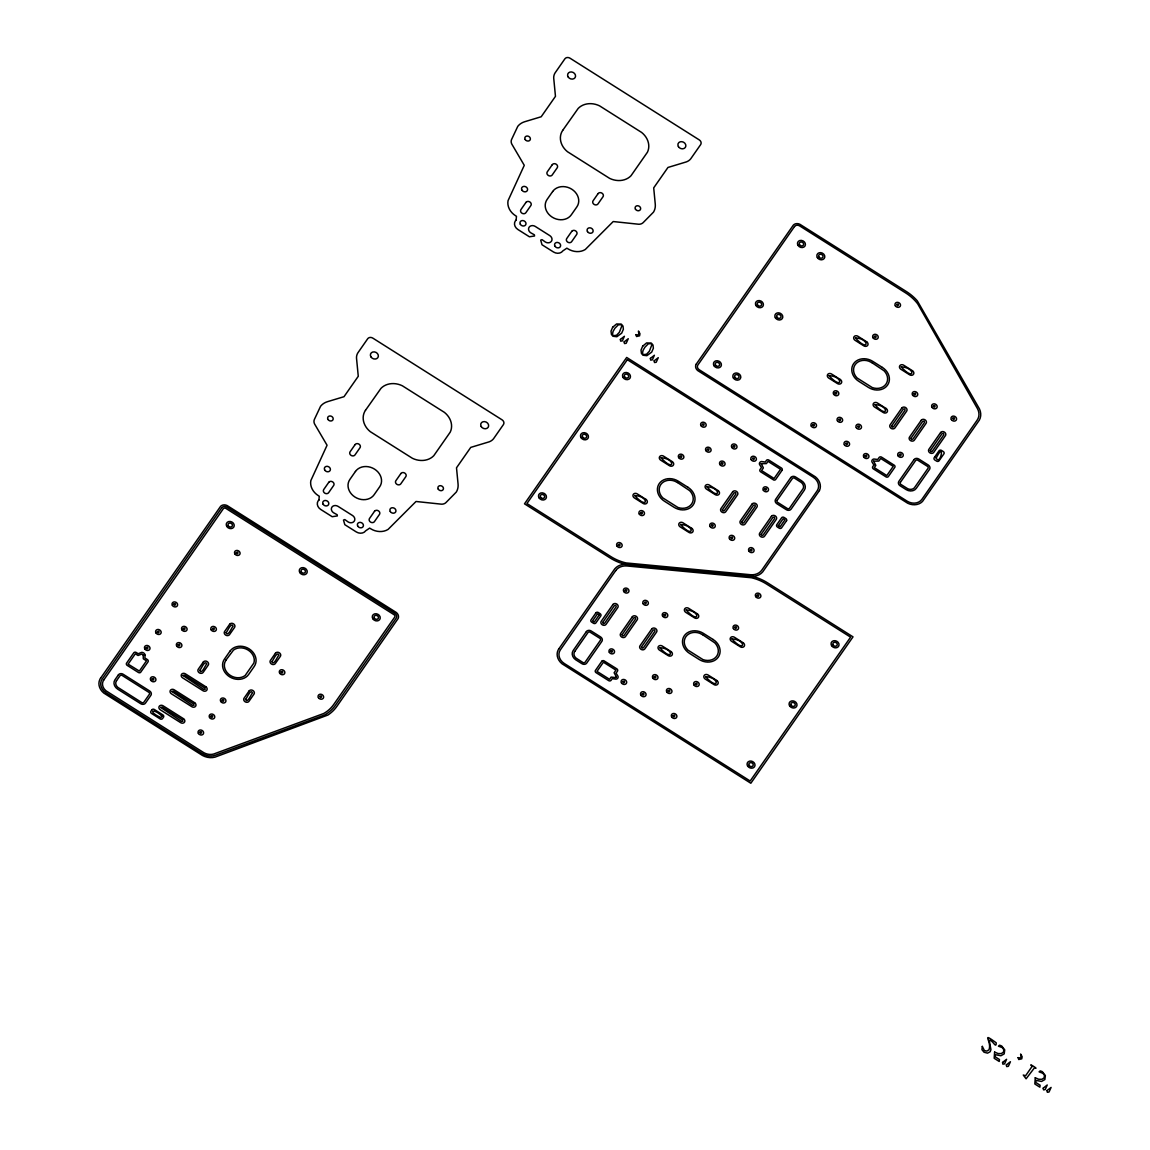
<?xml version="1.0" encoding="UTF-8"?>
<svg xmlns="http://www.w3.org/2000/svg" width="1150" height="1150" viewBox="0 0 1150 1150"><rect width="100%" height="100%" fill="white"/><g stroke="black" fill="none" stroke-linecap="round" stroke-linejoin="round"><path stroke-width="1.5" d="M621.848 325.824L619.376 332.264L616.558 335.268L613.381 335.685L612.49 334.363L613.036 331.488L614.862 328.296L618.312 324.832L620.971 324.674L621.848 325.824M651.849 344.799L649.376 351.224L646.559 354.229L643.382 354.646L642.491 353.323L643.037 350.448L644.863 347.271L648.312 343.807L650.972 343.634L651.849 344.799M994.621 1052.063L994.175 1058.288L999.235 1061.479L999.436 1059.509L995.196 1056.821L995.354 1054.679L1000.902 1055.758L1004.194 1053.889L1004.726 1049.849L1001.679 1045.983L999.594 1045.163L998.401 1046.169L1002.239 1047.592L1003.835 1049.706L1003.476 1052.135L1001.276 1053.587L998.027 1053.558L994.621 1052.063M1035.273 1077.751L1034.828 1083.99L1039.888 1087.181L1040.089 1085.212L1035.848 1082.524L1036.006 1080.382L1041.555 1081.446L1044.861 1079.577L1045.379 1075.552L1042.331 1071.671L1040.247 1070.866L1039.068 1071.858L1042.892 1073.295L1044.502 1075.408L1044.128 1077.837L1041.929 1079.289L1038.68 1079.261L1035.273 1077.751M982.316 1046.399L981.956 1049.677L984.055 1052.236L987.548 1053.141L990.193 1051.718L990.926 1049.634L989.216 1040.261C992.709 1039.614 996.231 1049.447 996.231 1042.82C980.202 1031.205 992.335 1041.354 988.971 1049.806L986.872 1051.1L984.414 1050.568L982.316 1046.399M635.921 334.65L636.554 336.519L639.572 335.829L639.975 333.716L638.451 331.027L638.897 335.024L635.921 334.65M1018.109 1057.655L1018.742 1059.524L1021.746 1058.834L1022.149 1056.721L1020.625 1054.033L1021.071 1058.043L1018.109 1057.655M318.938 500.063L318.205 500.768A7.087 5.98 25.7 0 0 320.735 509.464L332.206 516.709L337.353 515.919L337.18 514.74L333.586 512.756A4.6 3.881 25.7 0 1 331.933 507.107A4.6 3.881 25.7 0 1 338.043 506.359L352.576 515.545A4.6 3.881 25.7 0 1 354.229 521.194A4.6 3.881 25.7 0 1 348.119 521.942L344.799 519.556L343.491 520.073L344.813 524.688L356.284 531.933A7.087 5.98 25.7 0 0 365.7 530.783L369.668 528.109L370.616 528.712A15.755 13.297 25.7 0 0 388.096 529.402L416.012 501.486L441.427 504.174A6.771 5.707 25.7 0 0 446.027 502.507L456.291 492.071A17.336 14.634 25.7 0 0 458.074 484.15L456.507 467.806L470.753 447.393L487.945 442.204A12.42 10.479 25.7 0 0 493.522 438.768L503.427 424.566A3.867 3.263 25.7 0 0 502.047 419.822L372.83 338.129A3.867 3.263 25.7 0 0 367.684 338.761L357.794 352.964A12.42 10.479 25.7 0 0 356.615 359.188L358.268 376.28L344.008 396.692L327.563 401.652A17.336 14.634 25.7 0 0 320.577 406.281L314.439 419.319A6.771 5.707 25.7 0 0 314.597 424.005L327.06 445.251L310.845 480.571A15.755 13.297 25.7 0 0 318.306 495.636L319.254 496.239L318.938 500.063M516.134 220.124L515.401 220.829A7.087 5.98 25.7 0 0 517.931 229.526L529.417 236.785L534.549 235.98L534.391 234.816L530.783 232.818A4.6 3.881 25.7 0 1 529.144 227.168A4.6 3.881 25.7 0 1 535.239 226.421L549.786 235.621A4.6 3.881 25.7 0 1 551.425 241.256A4.6 3.881 25.7 0 1 545.33 242.003L541.995 239.617L540.701 240.134L542.009 244.749L553.495 251.994A7.087 5.98 25.7 0 0 562.896 250.858L566.864 248.17L567.827 248.774A15.755 13.297 25.7 0 0 585.307 249.478L613.209 221.548L638.638 224.236A6.771 5.707 25.7 0 0 643.224 222.568L653.502 212.132A17.336 14.634 25.7 0 0 655.27 204.211L653.703 187.867L667.963 167.454L685.141 162.265A12.42 10.479 25.7 0 0 690.719 158.829L700.637 144.627A3.867 3.263 25.7 0 0 699.243 139.883L570.026 58.204A3.867 3.263 25.7 0 0 564.894 58.823L554.99 73.039A12.42 10.479 25.7 0 0 553.826 79.264L555.464 96.341L541.204 116.754L524.759 121.713A17.336 14.634 25.7 0 0 517.773 126.342L511.635 139.38A6.771 5.707 25.7 0 0 511.793 144.066L524.271 165.327L508.056 200.646A15.755 13.297 25.7 0 0 515.502 215.697L516.465 216.301L516.134 220.124M143.232 655.026L143.29 658.792L146.467 660.848L139.351 671.082L128.124 664.125L135.326 653.789L138.043 655.486L141.968 654.005L143.232 655.026M145.029 655.227L144.914 658.001L147.315 659.511A1.912 1.624 25.7 0 1 148.005 661.868L140.559 672.419A1.912 1.624 25.7 0 1 138.302 672.419L127.075 665.304A1.912 1.624 25.7 0 1 126.486 663.262L133.874 652.683A1.912 1.624 25.7 0 1 136.074 652.409L138.187 653.746L141.507 652.409A2.875 2.429 25.7 0 1 144.929 654.566L145.029 655.227M146.266 647.608C147.444 651.231 149.299 645.509 146.266 647.608M157.421 631.637C158.599 635.246 160.454 629.524 157.421 631.637M152.159 678.931C153.353 682.554 155.207 676.832 152.159 678.931M173.851 604.081C175.044 607.689 176.899 601.967 173.851 604.081M160.713 707.451L181.441 721.337L182.922 721.223L182.447 719.871L162.294 707.135L160.713 707.451M178.149 644.733C179.343 648.356 181.197 642.634 178.149 644.733M171.868 691.481L192.596 705.352L194.077 705.238L193.603 703.901L173.449 691.15L171.868 691.481M183.339 628.504C184.532 632.126 186.386 626.405 183.339 628.504M183.022 675.496L203.737 689.367L205.232 689.267L204.757 687.916L184.604 675.179L183.022 675.496M199.712 670.436C201.653 675.194 205.534 664.686 206.756 663.967C204.829 659.209 200.948 669.717 199.712 670.436M212.621 628.59C213.814 632.198 215.668 626.477 212.621 628.59M199.856 732.162C201.049 735.784 202.903 730.063 199.856 732.162M211.011 716.177C212.189 719.799 214.044 714.078 211.011 716.177M236.325 552.604C237.518 556.226 239.373 550.505 236.325 552.604M226.061 632.687C227.987 637.445 231.869 626.951 233.105 626.218C231.179 621.474 227.298 631.968 226.061 632.687M222.194 700.163C223.373 703.786 225.228 698.064 222.194 700.163M245.511 699.387C247.437 704.145 251.318 693.637 252.554 692.918C250.628 688.16 246.747 698.654 245.511 699.387M271.86 661.638C273.786 666.396 277.668 655.888 278.904 655.169C276.978 650.411 273.096 660.919 271.86 661.638M281.103 671.859C282.282 675.481 284.136 669.76 281.103 671.859M319.873 696.368C321.051 699.991 322.906 694.269 319.873 696.368M602.686 622.466L603.405 623.645L604.598 623.286L616.199 606.668L615.868 605.317L614.431 605.547L602.686 622.466M618.413 544.712C619.606 548.334 621.46 542.613 618.413 544.712M610.779 651.044C611.973 654.666 613.827 648.945 610.779 651.044M634.771 495.549C648.039 510.744 649.678 496.326 634.771 495.549M625.226 590.238C626.419 593.86 628.274 588.139 625.226 590.238M622.078 634.714L622.783 635.893L623.99 635.533L635.591 618.93L635.26 617.564L633.822 617.809L622.078 634.714M616.328 676.775L615.595 677.551L611.096 677.091L609.543 679.305L596.994 671.384L603.419 662.213L615.926 670.134L614.129 672.779L616.328 676.775M640.723 512.756C641.916 516.364 643.77 510.643 640.723 512.756M622.926 681.605C624.105 685.227 625.959 679.506 622.926 681.605M661.121 457.801C674.389 473.009 676.027 458.577 661.121 457.801M644.604 602.485C645.797 606.107 647.651 600.386 644.604 602.485M641.456 646.976L642.174 648.154L643.382 647.795L654.968 631.178L654.652 629.826L653.2 630.056L641.456 646.976M642.304 693.852C643.497 697.475 645.351 691.754 642.304 693.852M680.124 456.306C681.317 459.928 683.158 454.207 680.124 456.306M654.235 676.761C655.428 680.383 657.283 674.662 654.235 676.761M664.039 614.776C665.232 618.398 667.086 612.677 664.039 614.776M659.841 647.709C673.109 662.918 674.748 648.485 659.841 647.709M680.57 524.486C693.838 539.695 695.477 525.262 680.57 524.486M702.434 424.35C703.613 427.973 705.467 422.251 702.434 424.35M668.222 690.661C669.401 694.269 671.255 688.548 668.222 690.661M707.351 449.334C708.544 452.956 710.398 447.235 707.351 449.334M686.191 609.96C699.459 625.169 701.083 610.736 686.191 609.96M673.138 715.645C674.331 719.268 676.186 713.546 673.138 715.645M706.919 486.738C720.188 501.946 721.826 487.514 706.919 486.738M711.519 525.219C712.712 528.842 714.567 523.121 711.519 525.219M721.323 463.234C722.516 466.857 724.371 461.136 721.323 463.234M695.448 683.689C696.627 687.312 698.481 681.591 695.448 683.689M722.387 509.809L723.106 510.988L724.313 510.629L735.899 494.011L735.583 492.66L734.131 492.904L722.387 509.809M733.254 446.143C734.447 449.765 736.302 444.044 733.254 446.143M705.626 676.66C718.894 691.869 720.533 677.436 705.626 676.66M730.954 537.51C732.148 541.133 734.002 535.411 730.954 537.51M741.779 522.057L742.497 523.236L743.691 522.876L755.291 506.273L754.961 504.908L753.523 505.152L741.779 522.057M752.646 458.39C753.825 462.012 755.679 456.291 752.646 458.39M731.975 638.911C745.243 654.12 746.882 639.688 731.975 638.911M734.836 627.253C736.029 630.861 737.883 625.14 734.836 627.253M761.214 463.68L763.384 467.906L761.573 470.566L774.094 478.472L780.519 469.301L767.999 461.366L766.417 463.594L761.214 463.68M750.346 549.758C751.525 553.38 753.379 547.659 750.346 549.758M764.779 488.951C765.972 492.574 767.826 486.853 764.779 488.951M761.171 534.319L761.875 535.497L763.083 535.138L774.669 518.521L774.352 517.169L772.901 517.399L761.171 534.319M757.146 595.283C758.339 598.906 760.193 593.184 757.146 595.283M812.762 424.853C813.956 428.476 815.81 422.754 812.762 424.853M829.136 375.676C842.404 390.885 844.028 376.452 829.136 375.676M835.072 392.897C836.266 396.52 838.12 390.799 835.072 392.897M838.882 419.491C840.061 423.099 841.915 417.378 838.882 419.491M855.485 337.928C868.739 353.136 870.378 338.704 855.485 337.928M845.825 443.454C847.004 447.062 848.858 441.341 845.825 443.454M857.756 426.363C858.935 429.985 860.789 424.264 857.756 426.363M874.46 336.461C875.653 340.084 877.508 334.363 874.46 336.461M865.202 455.702C866.396 459.324 868.25 453.603 865.202 455.702M874.92 404.628C888.188 419.822 889.827 405.404 874.92 404.628M896.77 304.506C897.963 308.114 899.818 302.393 896.77 304.506M873.655 461.164L875.84 465.391L874.302 467.647L886.808 475.554L893.234 466.368L880.713 458.462L878.844 461.064L873.655 461.164M891.566 426.018L892.285 427.196L893.478 426.837L905.079 410.219L904.748 408.868L903.311 409.113L891.566 426.018M901.269 366.879C914.538 382.088 916.176 367.655 901.269 366.879M899.516 454.509C900.709 458.117 902.563 452.41 899.516 454.509M913.991 393.717C915.184 397.339 917.039 391.618 913.991 393.717M910.958 438.265L911.663 439.458L912.87 439.099L924.456 422.481L924.14 421.116L922.688 421.36L910.958 438.265M933.426 406.007C934.619 409.63 936.474 403.909 933.426 406.007M930.336 450.527L931.054 451.706L932.247 451.346L943.848 434.729L943.518 433.378L942.08 433.622L930.336 450.527M952.818 418.255C954.011 421.878 955.866 416.156 952.818 418.255M624.177 341.866L624.508 343.562L626.189 343.304L628.259 338.718L624.177 341.866M654.178 360.827L654.508 362.537L656.19 362.279L658.26 357.679L654.178 360.827M1006.351 1064.871L1006.696 1066.582L1008.363 1066.323L1010.433 1061.737L1006.351 1064.871M1047.003 1090.574L1047.348 1092.284L1049.03 1092.026L1051.086 1087.426L1047.003 1090.574M620.382 339.451L620.669 341.147L622.38 340.889L624.393 336.274L620.382 339.451M650.383 358.412L650.67 360.108L652.381 359.849L654.393 355.249L650.383 358.412M1002.556 1062.456L1002.857 1064.152L1004.554 1063.894L1006.581 1059.294L1002.556 1062.456M1043.223 1088.159L1043.51 1089.855L1045.206 1089.596L1047.233 1084.982L1043.223 1088.159M161.978 716.163L160.986 717.6C147.214 711.591 152.763 707.264 161.978 716.163M612.677 327.232L611.009 331.114L611.455 334.478L612.993 336.26L616.86 336.734L621.676 333.169L623.372 329.288L622.998 326.097L621.316 324.113L616.587 323.955L612.677 327.232M642.678 346.193L641.01 350.074L641.456 353.438L643.008 355.221L646.861 355.695L651.676 352.144L653.372 348.249L652.999 345.058L651.331 343.088L646.587 342.916L642.678 346.193M226.018 660.028L224.753 662.601A12.535 10.58 25.7 0 0 230.46 675.51A12.535 10.58 25.7 0 0 245.166 675.496L253.891 663.004A12.535 10.58 25.7 0 0 248.184 650.095A12.535 10.58 25.7 0 0 233.479 650.109L226.018 660.028M599.222 614.962L594.349 621.949L592.595 620.871L597.454 613.856L599.222 614.962M778.363 525.607L780.059 526.829L784.932 519.843L783.164 518.736L778.363 525.607M1031.981 1066.568L1025.599 1075.739L1023.27 1075.034L1026.087 1078.801L1034.554 1067.717C1040.204 1070.305 1027.065 1062.025 1031.809 1065.978L1031.981 1066.568M100.567 678.212L99.863 679.406A12.938 10.925 25.7 0 0 103.845 693.091L202.515 755.492A15.64 13.211 25.7 0 0 215.064 757.117L327.908 715.041A43.283 36.541 25.7 0 0 336.792 706.474L398.116 618.542A5.692 4.816 25.7 0 0 396.348 612.519L227.111 505.54A5.692 4.816 25.7 0 0 220.599 506.331L100.567 678.212M103.701 680.081L103.155 681.001A9.286 7.834 25.7 0 0 106.016 690.819L204.01 752.804A11.989 10.12 25.7 0 0 213.641 754.041L323.668 713.518A39.474 33.336 25.7 0 0 333.73 704.476L394.824 616.946A2.041 1.725 25.7 0 0 394.191 614.79L225.745 508.314A2.041 1.725 25.7 0 0 223.416 508.602L103.701 680.081M116.524 680.714L116.164 681.317A5.822 4.916 25.7 0 0 117.961 687.456L141.766 702.549A1.782 1.495 25.7 0 0 143.793 702.291L149.428 694.226A1.782 1.495 25.7 0 0 148.882 692.343L122.101 675.424A1.782 1.495 25.7 0 0 120.074 675.668L116.524 680.714M365.484 410.306L364.536 411.916A18.702 15.798 25.7 0 0 370.3 431.681L412.404 458.289A18.702 15.798 25.7 0 0 433.794 455.688L450.211 432.17A18.702 15.798 25.7 0 0 444.446 412.39L402.342 385.782A18.702 15.798 25.7 0 0 380.952 388.384L365.484 410.306M562.695 130.367L561.746 131.977A18.702 15.798 25.7 0 0 567.511 151.743L609.615 178.365A18.702 15.798 25.7 0 0 631.005 175.749L647.421 152.231A18.702 15.798 25.7 0 0 641.657 132.466L599.553 105.843A18.702 15.798 25.7 0 0 578.163 108.459L562.695 130.367M696.296 364.076L695.994 364.579A5.692 4.816 25.7 0 0 697.748 370.602L907.709 503.254A12.938 10.925 25.7 0 0 922.501 501.443L979.326 420.138A15.64 13.211 25.7 0 0 979.469 408.94L917.326 300.869A43.283 36.541 25.7 0 0 906.559 291.654L799.883 224.279A5.692 4.816 25.7 0 0 793.371 225.069L696.296 364.076M558.785 648.945L558.081 650.138A12.938 10.925 25.7 0 0 562.077 663.823L750.835 783.251L853.012 636.856L767.481 582.791A43.398 36.642 25.7 0 0 751.525 576.179L625.6 564.305A15.64 13.211 25.7 0 0 614.819 568.776L558.785 648.945M574.741 651.461L574.382 652.05A5.822 4.916 25.7 0 0 576.179 658.202L582.992 662.544A1.782 1.495 25.7 0 0 585.034 662.299L600.444 640.219A1.782 1.495 25.7 0 0 599.898 638.336L590.094 632.155A1.782 1.495 25.7 0 0 588.067 632.399L574.741 651.461M777.199 500.264L777.069 500.466A1.782 1.495 25.7 0 0 777.616 502.349L787.405 508.544A1.782 1.495 25.7 0 0 789.446 508.286L803.117 488.635A5.822 4.916 25.7 0 0 801.334 482.497L794.506 478.141A1.782 1.495 25.7 0 0 792.479 478.4L777.199 500.264M819.432 490.547L762.694 571.924A15.64 13.211 25.7 0 1 751.899 576.38L625.988 564.521A43.398 36.642 25.7 0 1 610.032 557.894L524.501 503.829L626.678 357.449L815.436 476.862A12.938 10.925 25.7 0 1 819.432 490.547M900.407 482.31L900.292 482.526A1.782 1.495 25.7 0 0 900.838 484.394L907.681 488.692A5.822 4.916 25.7 0 0 914.336 487.887L928.064 468.266A1.782 1.495 25.7 0 0 927.518 466.382L917.729 460.201A1.782 1.495 25.7 0 0 915.688 460.446L900.407 482.31M934.648 457.111L934.116 457.887A1.912 1.624 25.7 0 0 934.706 459.914L936.761 461.207A1.912 1.624 25.7 0 0 938.946 460.934L944.021 453.675A1.912 1.624 25.7 0 0 943.431 451.648L941.606 450.469A1.912 1.624 25.7 0 0 939.047 450.771L934.648 457.111M936.186 458.074C940.398 466.627 945.487 439.53 936.186 458.074M601.809 661.279L595.355 670.551A1.912 1.624 25.7 0 0 595.944 672.577L608.796 680.699A1.912 1.624 25.7 0 0 610.981 680.426L612.202 678.687L616.055 679.147A2.875 2.429 25.7 0 0 618.024 676.329L616.084 673.138L617.464 671.169A1.912 1.624 25.7 0 0 616.774 668.811L603.908 660.747A1.912 1.624 25.7 0 0 601.809 661.279M782.158 470.149L775.704 479.421A1.912 1.624 25.7 0 1 773.605 479.952L760.725 471.874A1.912 1.624 25.7 0 1 760.049 469.516L761.415 467.547L759.489 464.356A2.875 2.429 25.7 0 1 761.458 461.538L765.296 462.012L766.518 460.259A1.912 1.624 25.7 0 1 768.717 460L781.554 468.107A1.912 1.624 25.7 0 1 782.158 470.149M873.871 465.031L872.663 466.785A1.912 1.624 25.7 0 0 873.253 468.812L886.089 476.934A1.912 1.624 25.7 0 0 888.289 476.661L894.772 467.403A1.912 1.624 25.7 0 0 894.47 465.362L881.662 457.197A1.912 1.624 25.7 0 0 879.117 457.513L877.738 459.482L873.899 459.022A2.875 2.429 25.7 0 0 871.93 461.84L873.871 465.031M221.734 507.797L102.134 679.147A11.112 9.387 25.7 0 0 106.102 692.789L202.242 753.566A13.814 11.672 25.7 0 0 215.381 755.248L324.659 714.955A41.443 34.989 25.7 0 0 335.268 705.482L396.247 618.111A3.867 3.263 25.7 0 0 394.867 613.367L226.866 507.164A3.867 3.263 25.7 0 0 221.734 507.797M118.407 674.849L114.957 679.779A7.648 6.454 25.7 0 0 117.688 689.166L140.674 703.699A3.608 3.048 25.7 0 0 145.461 703.124L150.88 695.362A3.608 3.048 25.7 0 0 149.586 690.934L123.194 674.259A3.608 3.048 25.7 0 0 118.407 674.849M152.016 709.679L150.837 711.376A1.912 1.624 25.7 0 0 151.426 713.402L160.238 718.98A1.912 1.624 25.7 0 0 162.438 718.707L163.516 717.197A1.912 1.624 25.7 0 0 162.826 714.84L154.215 709.421A1.912 1.624 25.7 0 0 152.016 709.679M203.291 662.055L198.26 669.242A2.918 2.473 25.7 0 0 199.309 672.822A2.918 2.473 25.7 0 0 203.191 672.362L208.208 665.16A2.918 2.473 25.7 0 0 207.158 661.581A2.918 2.473 25.7 0 0 203.291 662.055M229.626 624.306L224.609 631.494A2.918 2.473 25.7 0 0 225.659 635.087A2.918 2.473 25.7 0 0 229.54 634.613L234.557 627.411A2.918 2.473 25.7 0 0 233.507 623.832A2.918 2.473 25.7 0 0 229.626 624.306M328.742 482.353L323.725 489.555A2.918 2.473 25.7 0 0 324.76 493.134A2.918 2.473 25.7 0 0 328.641 492.66L333.658 485.473A2.918 2.473 25.7 0 0 332.623 481.879A2.918 2.473 25.7 0 0 328.742 482.353M355.091 444.619L350.074 451.806A2.918 2.473 25.7 0 0 351.109 455.386A2.918 2.473 25.7 0 0 354.991 454.911L360.007 447.724A2.918 2.473 25.7 0 0 358.973 444.144A2.918 2.473 25.7 0 0 355.091 444.619M525.938 202.429L520.921 209.616A2.918 2.473 25.7 0 0 521.971 213.196A2.918 2.473 25.7 0 0 525.852 212.721L530.869 205.534A2.918 2.473 25.7 0 0 529.819 201.954A2.918 2.473 25.7 0 0 525.938 202.429M552.288 164.68L547.271 171.868A2.918 2.473 25.7 0 0 548.32 175.447A2.918 2.473 25.7 0 0 552.201 174.987L557.218 167.785A2.918 2.473 25.7 0 0 556.169 164.206A2.918 2.473 25.7 0 0 552.288 164.68M230 651.144L224.423 659.137A14.375 12.132 25.7 0 0 229.569 676.789A14.375 12.132 25.7 0 0 248.644 674.461L254.222 666.468A14.375 12.132 25.7 0 0 249.076 648.816A14.375 12.132 25.7 0 0 230 651.144M355.451 471.457L349.873 479.449A14.375 12.132 25.7 0 0 355.019 497.088A14.375 12.132 25.7 0 0 374.109 494.759L379.687 486.781A14.375 12.132 25.7 0 0 374.541 469.128A14.375 12.132 25.7 0 0 355.451 471.457M552.647 191.518L547.069 199.511A14.375 12.132 25.7 0 0 552.216 217.163A14.375 12.132 25.7 0 0 571.306 214.834L576.883 206.842A14.375 12.132 25.7 0 0 571.737 189.189A14.375 12.132 25.7 0 0 552.647 191.518M249.076 690.992L244.059 698.194A2.918 2.473 25.7 0 0 245.108 701.773A2.918 2.473 25.7 0 0 248.989 701.299L254.006 694.111A2.918 2.473 25.7 0 0 252.957 690.532A2.918 2.473 25.7 0 0 249.076 690.992M275.425 653.258L270.408 660.445A2.918 2.473 25.7 0 0 271.457 664.024A2.918 2.473 25.7 0 0 275.324 663.55L280.356 656.363A2.918 2.473 25.7 0 0 279.306 652.783A2.918 2.473 25.7 0 0 275.425 653.258M374.526 511.304L369.509 518.492A2.918 2.473 25.7 0 0 370.559 522.086A2.918 2.473 25.7 0 0 374.44 521.611L379.457 514.424A2.918 2.473 25.7 0 0 378.408 510.83A2.918 2.473 25.7 0 0 374.526 511.304M400.876 473.556L395.859 480.743A2.918 2.473 25.7 0 0 396.908 484.337A2.918 2.473 25.7 0 0 400.789 483.863L405.806 476.675A2.918 2.473 25.7 0 0 404.757 473.081A2.918 2.473 25.7 0 0 400.876 473.556M571.737 231.366L566.72 238.568A2.918 2.473 25.7 0 0 567.755 242.147A2.918 2.473 25.7 0 0 571.636 241.673L576.653 234.485A2.918 2.473 25.7 0 0 575.618 230.891A2.918 2.473 25.7 0 0 571.737 231.366M598.086 193.617L593.069 200.819A2.918 2.473 25.7 0 0 594.104 204.398A2.918 2.473 25.7 0 0 597.986 203.924L603.003 196.736A2.918 2.473 25.7 0 0 601.967 193.157A2.918 2.473 25.7 0 0 598.086 193.617M627.339 359.691L526.93 503.527L610.894 556.614A41.443 34.989 25.7 0 0 626.103 562.939L750.562 574.727A13.814 11.672 25.7 0 0 761.846 570.055L817.161 490.806A11.112 9.387 25.7 0 0 813.179 477.164L627.339 359.691M794.506 226.536L697.863 365.01A3.867 3.263 25.7 0 0 699.243 369.754L907.12 501.156A11.112 9.387 25.7 0 0 921.883 499.359L977.184 420.109A13.814 11.672 25.7 0 0 977.342 408.408L917.671 303.801A41.443 34.989 25.7 0 0 905.639 292.905L799.652 225.903A3.867 3.263 25.7 0 0 794.506 226.536M615.667 570.644L560.352 649.879A11.112 9.387 25.7 0 0 564.334 663.521L750.174 781.008L850.583 637.158L766.619 584.085A41.443 34.989 25.7 0 0 751.41 577.746L626.937 565.973A13.814 11.672 25.7 0 0 615.667 570.644M596.016 612.734L590.942 620.008A1.912 1.624 25.7 0 0 591.531 622.035L593.587 623.329A1.912 1.624 25.7 0 0 595.786 623.07L600.746 615.983A1.912 1.624 25.7 0 0 600.056 613.626L598.216 612.476A1.912 1.624 25.7 0 0 596.016 612.734M586.399 631.58L573.174 650.526A7.648 6.454 25.7 0 0 575.906 659.913L581.914 663.694A3.608 3.048 25.7 0 0 586.701 663.119L601.881 641.355A3.608 3.048 25.7 0 0 600.587 636.928L591.186 630.991A3.608 3.048 25.7 0 0 586.399 631.58M612.95 604.497L601.234 621.273A2.875 2.429 25.7 0 0 602.269 624.809A2.875 2.429 25.7 0 0 606.079 624.335L617.794 607.559A2.875 2.429 25.7 0 0 616.759 604.038A2.875 2.429 25.7 0 0 612.95 604.497M632.342 616.745L620.626 633.535A2.875 2.429 25.7 0 0 621.647 637.057A2.875 2.429 25.7 0 0 625.471 636.597L637.186 619.821A2.875 2.429 25.7 0 0 636.151 616.285A2.875 2.429 25.7 0 0 632.342 616.745M732.651 491.841L720.935 508.616A2.875 2.429 25.7 0 0 721.97 512.152A2.875 2.429 25.7 0 0 725.794 511.678L737.495 494.902A2.875 2.429 25.7 0 0 736.474 491.381A2.875 2.429 25.7 0 0 732.651 491.841M651.719 629.007L640.004 645.783A2.875 2.429 25.7 0 0 641.039 649.319A2.875 2.429 25.7 0 0 644.863 648.844L656.564 632.069A2.875 2.429 25.7 0 0 655.543 628.547A2.875 2.429 25.7 0 0 651.719 629.007M752.042 504.103L740.327 520.878A2.875 2.429 25.7 0 0 741.362 524.4A2.875 2.429 25.7 0 0 745.171 523.94L756.887 507.164A2.875 2.429 25.7 0 0 755.852 503.628A2.875 2.429 25.7 0 0 752.042 504.103M790.812 477.566L775.632 499.33A3.608 3.048 25.7 0 0 776.911 503.757L786.327 509.694A3.608 3.048 25.7 0 0 791.114 509.119L804.339 490.173A7.648 6.454 25.7 0 0 801.593 480.786L795.599 476.991A3.608 3.048 25.7 0 0 790.812 477.566M771.42 516.35L759.719 533.126A2.875 2.429 25.7 0 0 760.739 536.662A2.875 2.429 25.7 0 0 764.563 536.188L776.264 519.412A2.875 2.429 25.7 0 0 775.244 515.89A2.875 2.429 25.7 0 0 771.42 516.35M786.571 520.677L781.497 527.951A1.912 1.624 25.7 0 1 779.298 528.224L777.443 527.059A1.912 1.624 25.7 0 1 776.768 524.716L781.727 517.629A1.912 1.624 25.7 0 1 783.926 517.356L785.967 518.65A1.912 1.624 25.7 0 1 786.571 520.677M901.83 408.049L890.114 424.824A2.875 2.429 25.7 0 0 891.149 428.361A2.875 2.429 25.7 0 0 894.959 427.901L906.674 411.111A2.875 2.429 25.7 0 0 905.639 407.589A2.875 2.429 25.7 0 0 901.83 408.049M921.208 420.311L909.506 437.086A2.875 2.429 25.7 0 0 910.527 440.608A2.875 2.429 25.7 0 0 914.351 440.148L926.052 423.372A2.875 2.429 25.7 0 0 925.031 419.836A2.875 2.429 25.7 0 0 921.208 420.311M914.02 459.626L898.84 481.376A3.608 3.048 25.7 0 0 900.134 485.803L906.128 489.598A7.648 6.454 25.7 0 0 916.277 488.362L929.516 469.416A3.608 3.048 25.7 0 0 928.223 464.988L918.821 459.037A3.608 3.048 25.7 0 0 914.02 459.626M940.599 432.558L928.884 449.334A2.875 2.429 25.7 0 0 929.919 452.87A2.875 2.429 25.7 0 0 933.728 452.396L945.444 435.62A2.875 2.429 25.7 0 0 944.409 432.098A2.875 2.429 25.7 0 0 940.599 432.558M871.916 362.667L868.868 361.172A12.535 10.58 25.7 0 0 855.169 364.636A12.535 10.58 25.7 0 0 857.124 378.005L872.289 387.579A12.535 10.58 25.7 0 0 885.989 384.114A12.535 10.58 25.7 0 0 884.034 370.76L871.916 362.667M677.551 482.54L674.504 481.059A12.535 10.58 25.7 0 0 660.804 484.524A12.535 10.58 25.7 0 0 662.759 497.878L677.925 507.466A12.535 10.58 25.7 0 0 691.624 504.002A12.535 10.58 25.7 0 0 689.655 490.647L677.551 482.54M702.636 634.714L699.588 633.219A12.535 10.58 25.7 0 0 685.889 636.683A12.535 10.58 25.7 0 0 687.844 650.052L703.009 659.626A12.535 10.58 25.7 0 0 716.709 656.161A12.535 10.58 25.7 0 0 714.754 642.807L702.636 634.714M866.64 341.78L857.914 336.26A2.918 2.473 25.7 0 0 854.033 336.734A2.918 2.473 25.7 0 0 855.083 340.314L863.794 345.834A2.918 2.473 25.7 0 0 867.675 345.359A2.918 2.473 25.7 0 0 866.64 341.78M912.424 370.717L903.699 365.211A2.918 2.473 25.7 0 0 899.832 365.686A2.918 2.473 25.7 0 0 900.867 369.265L909.592 374.785A2.918 2.473 25.7 0 0 913.474 374.311A2.918 2.473 25.7 0 0 912.424 370.717M882.395 367.454L872.706 361.33A14.375 12.132 25.7 0 0 853.616 363.659A14.375 12.132 25.7 0 0 858.762 381.297L868.451 387.435A14.375 12.132 25.7 0 0 887.541 385.106A14.375 12.132 25.7 0 0 882.395 367.454M840.291 379.514L831.565 374.009A2.918 2.473 25.7 0 0 827.684 374.483A2.918 2.473 25.7 0 0 828.733 378.062L837.459 383.582A2.918 2.473 25.7 0 0 841.326 383.108A2.918 2.473 25.7 0 0 840.291 379.514M886.075 408.466L877.349 402.946A2.918 2.473 25.7 0 0 873.482 403.42A2.918 2.473 25.7 0 0 874.518 407.014L883.243 412.519A2.918 2.473 25.7 0 0 887.124 412.059A2.918 2.473 25.7 0 0 886.075 408.466M672.276 461.639L663.55 456.133A2.918 2.473 25.7 0 0 659.683 456.607A2.918 2.473 25.7 0 0 660.718 460.187L669.444 465.707A2.918 2.473 25.7 0 0 673.325 465.232A2.918 2.473 25.7 0 0 672.276 461.639M718.074 490.59L709.349 485.07A2.918 2.473 25.7 0 0 705.467 485.544A2.918 2.473 25.7 0 0 706.517 489.138L715.242 494.644A2.918 2.473 25.7 0 0 719.124 494.169A2.918 2.473 25.7 0 0 718.074 490.59M688.031 487.341L678.327 481.217A14.375 12.132 25.7 0 0 659.252 483.546A14.375 12.132 25.7 0 0 664.398 501.184L674.087 507.308A14.375 12.132 25.7 0 0 693.177 504.979A14.375 12.132 25.7 0 0 688.031 487.341M645.926 499.387L637.201 493.868A2.918 2.473 25.7 0 0 633.334 494.342A2.918 2.473 25.7 0 0 634.369 497.936L643.094 503.441A2.918 2.473 25.7 0 0 646.976 502.981A2.918 2.473 25.7 0 0 645.926 499.387M691.725 528.339L682.999 522.819A2.918 2.473 25.7 0 0 679.118 523.293A2.918 2.473 25.7 0 0 680.168 526.872L688.893 532.393A2.918 2.473 25.7 0 0 692.774 531.918A2.918 2.473 25.7 0 0 691.725 528.339M697.346 613.812L688.62 608.293A2.918 2.473 25.7 0 0 684.739 608.767A2.918 2.473 25.7 0 0 685.788 612.361L694.514 617.866A2.918 2.473 25.7 0 0 698.381 617.392A2.918 2.473 25.7 0 0 697.346 613.812M743.13 642.749L734.404 637.244A2.918 2.473 25.7 0 0 730.538 637.718A2.918 2.473 25.7 0 0 731.572 641.298L740.298 646.817A2.918 2.473 25.7 0 0 744.179 646.343A2.918 2.473 25.7 0 0 743.13 642.749M713.115 639.501L703.426 633.377A14.375 12.132 25.7 0 0 684.336 635.706A14.375 12.132 25.7 0 0 689.482 653.344L699.171 659.482A14.375 12.132 25.7 0 0 718.261 657.153A14.375 12.132 25.7 0 0 713.115 639.501M670.996 651.561L662.271 646.041A2.918 2.473 25.7 0 0 658.389 646.516A2.918 2.473 25.7 0 0 659.439 650.095L668.164 655.615A2.918 2.473 25.7 0 0 672.046 655.141A2.918 2.473 25.7 0 0 670.996 651.561M716.781 680.498L708.069 674.992A2.918 2.473 25.7 0 0 704.188 675.467A2.918 2.473 25.7 0 0 705.223 679.046L713.949 684.566A2.918 2.473 25.7 0 0 717.83 684.092A2.918 2.473 25.7 0 0 716.781 680.498M205.749 686.708L185.394 673.842A2.875 2.429 25.7 0 0 181.571 674.317A2.875 2.429 25.7 0 0 182.606 677.839L202.961 690.704A2.875 2.429 25.7 0 0 206.77 690.244A2.875 2.429 25.7 0 0 205.749 686.708M194.594 702.693L174.239 689.827A2.875 2.429 25.7 0 0 170.416 690.288A2.875 2.429 25.7 0 0 171.451 693.824L191.806 706.689A2.875 2.429 25.7 0 0 195.629 706.215A2.875 2.429 25.7 0 0 194.594 702.693M183.439 718.664L163.084 705.798A2.875 2.429 25.7 0 0 159.261 706.273A2.875 2.429 25.7 0 0 160.296 709.794L180.651 722.66A2.875 2.429 25.7 0 0 184.474 722.2A2.875 2.429 25.7 0 0 183.439 718.664M481.217 426.549A4.097 3.464 25.7 0 0 488.118 427.354A4.097 3.464 25.7 0 0 484.653 421.619A4.097 3.464 25.7 0 0 481.217 426.549M324.746 470.091A3.119 2.631 25.7 0 0 330.007 470.709A3.119 2.631 25.7 0 0 327.362 466.339A3.119 2.631 25.7 0 0 324.746 470.091M438.251 489.152A2.875 2.429 25.7 0 0 443.095 489.713A2.875 2.429 25.7 0 0 440.666 485.688A2.875 2.429 25.7 0 0 438.251 489.152M370.918 356.831A4.097 3.464 25.7 0 0 377.832 357.65A4.097 3.464 25.7 0 0 374.368 351.9A4.097 3.464 25.7 0 0 370.918 356.831M327.98 419.448A2.875 2.429 25.7 0 0 332.824 420.009A2.875 2.429 25.7 0 0 330.395 415.984A2.875 2.429 25.7 0 0 327.98 419.448M390.281 511.52A3.119 2.631 25.7 0 0 395.543 512.138A3.119 2.631 25.7 0 0 392.897 507.754A3.119 2.631 25.7 0 0 390.281 511.52M323.136 504.261A3.119 2.631 25.7 0 0 328.397 504.879A3.119 2.631 25.7 0 0 325.766 500.494A3.119 2.631 25.7 0 0 323.136 504.261M357.765 526.139A3.119 2.631 25.7 0 0 363.026 526.758A3.119 2.631 25.7 0 0 360.381 522.387A3.119 2.631 25.7 0 0 357.765 526.139M755.981 305.526A4.097 3.464 25.7 0 0 762.881 306.331A4.097 3.464 25.7 0 0 759.417 300.581A4.097 3.464 25.7 0 0 755.981 305.526M833.621 394.206A2.875 2.429 25.7 0 0 838.465 394.781A2.875 2.429 25.7 0 0 836.036 390.756A2.875 2.429 25.7 0 0 833.621 394.206M811.311 426.161A2.875 2.429 25.7 0 0 816.155 426.736A2.875 2.429 25.7 0 0 813.726 422.711A2.875 2.429 25.7 0 0 811.311 426.161M895.333 305.814A2.875 2.429 25.7 0 0 900.163 306.374A2.875 2.429 25.7 0 0 897.747 302.349A2.875 2.429 25.7 0 0 895.333 305.814M873.023 337.769A2.875 2.429 25.7 0 0 877.867 338.33A2.875 2.429 25.7 0 0 875.438 334.305A2.875 2.429 25.7 0 0 873.023 337.769M797.985 245.338A4.097 3.464 25.7 0 0 804.899 246.158A4.097 3.464 25.7 0 0 801.435 240.408A4.097 3.464 25.7 0 0 797.985 245.338M713.977 365.7A4.097 3.464 25.7 0 0 720.878 366.505A4.097 3.464 25.7 0 0 717.413 360.755A4.097 3.464 25.7 0 0 713.977 365.7M837.43 420.799A2.875 2.429 25.7 0 0 842.274 421.36A2.875 2.429 25.7 0 0 839.845 417.335A2.875 2.429 25.7 0 0 837.43 420.799M912.554 395.039A2.875 2.429 25.7 0 0 917.398 395.6A2.875 2.429 25.7 0 0 914.969 391.575A2.875 2.429 25.7 0 0 912.554 395.039M863.765 457.01A2.875 2.429 25.7 0 0 868.595 457.585A2.875 2.429 25.7 0 0 866.18 453.56A2.875 2.429 25.7 0 0 863.765 457.01M951.366 419.577A2.875 2.429 25.7 0 0 956.211 420.138A2.875 2.429 25.7 0 0 953.781 416.113A2.875 2.429 25.7 0 0 951.366 419.577M844.373 444.762A2.875 2.429 25.7 0 0 849.217 445.323A2.875 2.429 25.7 0 0 846.788 441.298A2.875 2.429 25.7 0 0 844.373 444.762M931.989 407.316A2.875 2.429 25.7 0 0 936.819 407.891A2.875 2.429 25.7 0 0 934.404 403.851A2.875 2.429 25.7 0 0 931.989 407.316M856.304 427.671A2.875 2.429 25.7 0 0 861.149 428.231A2.875 2.429 25.7 0 0 858.719 424.206A2.875 2.429 25.7 0 0 856.304 427.671M898.064 455.817A2.875 2.429 25.7 0 0 902.908 456.378A2.875 2.429 25.7 0 0 900.479 452.353A2.875 2.429 25.7 0 0 898.064 455.817M715.516 365.082A2.257 1.912 25.7 0 0 719.325 365.527A2.257 1.912 25.7 0 0 717.428 362.365A2.257 1.912 25.7 0 0 715.516 365.082M757.519 304.908A2.257 1.912 25.7 0 0 761.343 305.354A2.257 1.912 25.7 0 0 759.431 302.177A2.257 1.912 25.7 0 0 757.519 304.908M817.363 257.6A4.097 3.464 25.7 0 0 824.277 258.405A4.097 3.464 25.7 0 0 820.812 252.655A4.097 3.464 25.7 0 0 817.363 257.6M775.359 317.774A4.097 3.464 25.7 0 0 782.273 318.579A4.097 3.464 25.7 0 0 778.809 312.843A4.097 3.464 25.7 0 0 775.359 317.774M733.355 377.948A4.097 3.464 25.7 0 0 740.269 378.767A4.097 3.464 25.7 0 0 736.805 373.017A4.097 3.464 25.7 0 0 733.355 377.948M799.538 244.72A2.257 1.912 25.7 0 0 803.347 245.166A2.257 1.912 25.7 0 0 801.435 242.003A2.257 1.912 25.7 0 0 799.538 244.72M818.915 256.982A2.257 1.912 25.7 0 0 822.724 257.428A2.257 1.912 25.7 0 0 820.812 254.251A2.257 1.912 25.7 0 0 818.915 256.982M776.911 317.156A2.257 1.912 25.7 0 0 780.721 317.601A2.257 1.912 25.7 0 0 778.809 314.439A2.257 1.912 25.7 0 0 776.911 317.156M734.908 377.344A2.257 1.912 25.7 0 0 738.717 377.789A2.257 1.912 25.7 0 0 736.805 374.613A2.257 1.912 25.7 0 0 734.908 377.344M833.146 645.021A2.257 1.912 25.7 0 0 836.956 645.466A2.257 1.912 25.7 0 0 835.044 642.289A2.257 1.912 25.7 0 0 833.146 645.021M791.128 705.194A2.257 1.912 25.7 0 0 794.938 705.64A2.257 1.912 25.7 0 0 793.04 702.477A2.257 1.912 25.7 0 0 791.128 705.194M749.124 765.368A2.257 1.912 25.7 0 0 752.934 765.828A2.257 1.912 25.7 0 0 751.036 762.651A2.257 1.912 25.7 0 0 749.124 765.368M755.694 596.591A2.875 2.429 25.7 0 0 760.538 597.166A2.875 2.429 25.7 0 0 758.109 593.141A2.875 2.429 25.7 0 0 755.694 596.591M666.77 691.969A2.875 2.429 25.7 0 0 671.614 692.53A2.875 2.429 25.7 0 0 669.185 688.505A2.875 2.429 25.7 0 0 666.77 691.969M747.586 765.986A4.097 3.464 25.7 0 0 754.486 766.806A4.097 3.464 25.7 0 0 751.022 761.056A4.097 3.464 25.7 0 0 747.586 765.986M831.594 645.639A4.097 3.464 25.7 0 0 838.508 646.444A4.097 3.464 25.7 0 0 835.044 640.694A4.097 3.464 25.7 0 0 831.594 645.639M789.59 705.812A4.097 3.464 25.7 0 0 796.49 706.617A4.097 3.464 25.7 0 0 793.026 700.882A4.097 3.464 25.7 0 0 789.59 705.812M609.342 652.352A2.875 2.429 25.7 0 0 614.172 652.927A2.875 2.429 25.7 0 0 611.757 648.887A2.875 2.429 25.7 0 0 609.342 652.352M652.798 678.069A2.875 2.429 25.7 0 0 657.628 678.644A2.875 2.429 25.7 0 0 655.212 674.619A2.875 2.429 25.7 0 0 652.798 678.069M643.166 603.793A2.875 2.429 25.7 0 0 648.011 604.368A2.875 2.429 25.7 0 0 645.581 600.343A2.875 2.429 25.7 0 0 643.166 603.793M640.866 695.161A2.875 2.429 25.7 0 0 645.711 695.736A2.875 2.429 25.7 0 0 643.281 691.711A2.875 2.429 25.7 0 0 640.866 695.161M623.774 591.546A2.875 2.429 25.7 0 0 628.619 592.106A2.875 2.429 25.7 0 0 626.189 588.081A2.875 2.429 25.7 0 0 623.774 591.546M621.474 682.913A2.875 2.429 25.7 0 0 626.319 683.474A2.875 2.429 25.7 0 0 623.889 679.449A2.875 2.429 25.7 0 0 621.474 682.913M662.601 616.084A2.875 2.429 25.7 0 0 667.446 616.644A2.875 2.429 25.7 0 0 665.016 612.619A2.875 2.429 25.7 0 0 662.601 616.084M733.398 628.561A2.875 2.429 25.7 0 0 738.228 629.122A2.875 2.429 25.7 0 0 735.813 625.097A2.875 2.429 25.7 0 0 733.398 628.561M671.686 716.953A2.875 2.429 25.7 0 0 676.531 717.528A2.875 2.429 25.7 0 0 674.101 713.489A2.875 2.429 25.7 0 0 671.686 716.953M693.996 684.997A2.875 2.429 25.7 0 0 698.841 685.558A2.875 2.429 25.7 0 0 696.411 681.533A2.875 2.429 25.7 0 0 693.996 684.997M700.982 425.658A2.875 2.429 25.7 0 0 705.827 426.233A2.875 2.429 25.7 0 0 703.398 422.208A2.875 2.429 25.7 0 0 700.982 425.658M719.886 464.543A2.875 2.429 25.7 0 0 724.716 465.103A2.875 2.429 25.7 0 0 722.301 461.078A2.875 2.429 25.7 0 0 719.886 464.543M581.023 437.632A4.097 3.464 25.7 0 0 587.923 438.438A4.097 3.464 25.7 0 0 584.459 432.688A4.097 3.464 25.7 0 0 581.023 437.632M582.561 437.014A2.257 1.912 25.7 0 0 586.385 437.46A2.257 1.912 25.7 0 0 584.473 434.283A2.257 1.912 25.7 0 0 582.561 437.014M763.341 490.259A2.875 2.429 25.7 0 0 768.171 490.834A2.875 2.429 25.7 0 0 765.756 486.809A2.875 2.429 25.7 0 0 763.341 490.259M751.194 459.698A2.875 2.429 25.7 0 0 756.039 460.273A2.875 2.429 25.7 0 0 753.609 456.248A2.875 2.429 25.7 0 0 751.194 459.698M731.803 447.451A2.875 2.429 25.7 0 0 736.647 448.026A2.875 2.429 25.7 0 0 734.217 443.986A2.875 2.429 25.7 0 0 731.803 447.451M639.285 514.064A2.875 2.429 25.7 0 0 644.115 514.625A2.875 2.429 25.7 0 0 641.7 510.6A2.875 2.429 25.7 0 0 639.285 514.064M748.894 551.066A2.875 2.429 25.7 0 0 753.739 551.641A2.875 2.429 25.7 0 0 751.309 547.616A2.875 2.429 25.7 0 0 748.894 551.066M624.579 376.826A2.257 1.912 25.7 0 0 628.389 377.272A2.257 1.912 25.7 0 0 626.477 374.109A2.257 1.912 25.7 0 0 624.579 376.826M623.027 377.444A4.097 3.464 25.7 0 0 629.941 378.264A4.097 3.464 25.7 0 0 626.477 372.514A4.097 3.464 25.7 0 0 623.027 377.444M616.975 546.02A2.875 2.429 25.7 0 0 621.819 546.581A2.875 2.429 25.7 0 0 619.39 542.556A2.875 2.429 25.7 0 0 616.975 546.02M540.558 497.188A2.257 1.912 25.7 0 0 544.367 497.634A2.257 1.912 25.7 0 0 542.469 494.471A2.257 1.912 25.7 0 0 540.558 497.188M705.899 450.656A2.875 2.429 25.7 0 0 710.743 451.217A2.875 2.429 25.7 0 0 708.314 447.192A2.875 2.429 25.7 0 0 705.899 450.656M729.503 538.818A2.875 2.429 25.7 0 0 734.347 539.379A2.875 2.429 25.7 0 0 731.918 535.354A2.875 2.429 25.7 0 0 729.503 538.818M710.067 526.527A2.875 2.429 25.7 0 0 714.912 527.102A2.875 2.429 25.7 0 0 712.482 523.077A2.875 2.429 25.7 0 0 710.067 526.527M678.673 457.614A2.875 2.429 25.7 0 0 683.517 458.189A2.875 2.429 25.7 0 0 681.087 454.164A2.875 2.429 25.7 0 0 678.673 457.614M539.019 497.806A4.097 3.464 25.7 0 0 545.919 498.611A4.097 3.464 25.7 0 0 542.455 492.861A4.097 3.464 25.7 0 0 539.019 497.806M635.461 209.214A2.875 2.429 25.7 0 0 640.291 209.774A2.875 2.429 25.7 0 0 637.876 205.749A2.875 2.429 25.7 0 0 635.461 209.214M568.129 76.906A4.097 3.464 25.7 0 0 575.029 77.711A4.097 3.464 25.7 0 0 571.564 71.961A4.097 3.464 25.7 0 0 568.129 76.906M525.176 139.509A2.875 2.429 25.7 0 0 530.021 140.07A2.875 2.429 25.7 0 0 527.591 136.045A2.875 2.429 25.7 0 0 525.176 139.509M521.942 190.153A3.119 2.631 25.7 0 0 527.203 190.771A3.119 2.631 25.7 0 0 524.572 186.401A3.119 2.631 25.7 0 0 521.942 190.153M587.477 231.581A3.119 2.631 25.7 0 0 592.739 232.199A3.119 2.631 25.7 0 0 590.108 227.829A3.119 2.631 25.7 0 0 587.477 231.581M520.346 224.322A3.119 2.631 25.7 0 0 525.607 224.94A3.119 2.631 25.7 0 0 522.962 220.57A3.119 2.631 25.7 0 0 520.346 224.322M554.961 246.201A3.119 2.631 25.7 0 0 560.223 246.819A3.119 2.631 25.7 0 0 557.592 242.449A3.119 2.631 25.7 0 0 554.961 246.201M678.414 146.611A4.097 3.464 25.7 0 0 685.328 147.43A4.097 3.464 25.7 0 0 681.864 141.68A4.097 3.464 25.7 0 0 678.414 146.611M234.873 553.912A2.875 2.429 25.7 0 0 239.717 554.487A2.875 2.429 25.7 0 0 237.288 550.447A2.875 2.429 25.7 0 0 234.873 553.912M176.697 646.041A2.875 2.429 25.7 0 0 181.542 646.616A2.875 2.429 25.7 0 0 179.112 642.591A2.875 2.429 25.7 0 0 176.697 646.041M220.743 701.471A2.875 2.429 25.7 0 0 225.587 702.032A2.875 2.429 25.7 0 0 223.158 698.007A2.875 2.429 25.7 0 0 220.743 701.471M150.722 680.239A2.875 2.429 25.7 0 0 155.552 680.814A2.875 2.429 25.7 0 0 153.137 676.775A2.875 2.429 25.7 0 0 150.722 680.239M155.969 632.946A2.875 2.429 25.7 0 0 160.813 633.506A2.875 2.429 25.7 0 0 158.384 629.481A2.875 2.429 25.7 0 0 155.969 632.946M144.814 648.916A2.875 2.429 25.7 0 0 149.658 649.491A2.875 2.429 25.7 0 0 147.229 645.466A2.875 2.429 25.7 0 0 144.814 648.916M181.901 629.812A2.875 2.429 25.7 0 0 186.746 630.387A2.875 2.429 25.7 0 0 184.316 626.362A2.875 2.429 25.7 0 0 181.901 629.812M198.404 733.47A2.875 2.429 25.7 0 0 203.248 734.031A2.875 2.429 25.7 0 0 200.819 730.006A2.875 2.429 25.7 0 0 198.404 733.47M209.559 717.485A2.875 2.429 25.7 0 0 214.403 718.06A2.875 2.429 25.7 0 0 211.974 714.035A2.875 2.429 25.7 0 0 209.559 717.485M299.791 572.556A4.097 3.464 25.7 0 0 306.705 573.376A4.097 3.464 25.7 0 0 303.241 567.626A4.097 3.464 25.7 0 0 299.791 572.556M301.343 571.938A2.257 1.912 25.7 0 0 305.152 572.384A2.257 1.912 25.7 0 0 303.241 569.221A2.257 1.912 25.7 0 0 301.343 571.938M211.183 629.898A2.875 2.429 25.7 0 0 216.028 630.459A2.875 2.429 25.7 0 0 213.598 626.434A2.875 2.429 25.7 0 0 211.183 629.898M172.399 605.389A2.875 2.429 25.7 0 0 177.244 605.949A2.875 2.429 25.7 0 0 174.814 601.924A2.875 2.429 25.7 0 0 172.399 605.389M279.651 673.181A2.875 2.429 25.7 0 0 284.496 673.742A2.875 2.429 25.7 0 0 282.066 669.717A2.875 2.429 25.7 0 0 279.651 673.181M372.801 618.714A4.097 3.464 25.7 0 0 379.716 619.519A4.097 3.464 25.7 0 0 376.251 613.769A4.097 3.464 25.7 0 0 372.801 618.714M318.421 697.676A2.875 2.429 25.7 0 0 323.265 698.251A2.875 2.429 25.7 0 0 320.836 694.226A2.875 2.429 25.7 0 0 318.421 697.676M226.78 526.413A4.097 3.464 25.7 0 0 233.694 527.217A4.097 3.464 25.7 0 0 230.23 521.467A4.097 3.464 25.7 0 0 226.78 526.413M374.354 618.096A2.257 1.912 25.7 0 0 378.163 618.542A2.257 1.912 25.7 0 0 376.251 615.365A2.257 1.912 25.7 0 0 374.354 618.096M228.333 525.794A2.257 1.912 25.7 0 0 232.142 526.24A2.257 1.912 25.7 0 0 230.23 523.077A2.257 1.912 25.7 0 0 228.333 525.794"/></g></svg>
